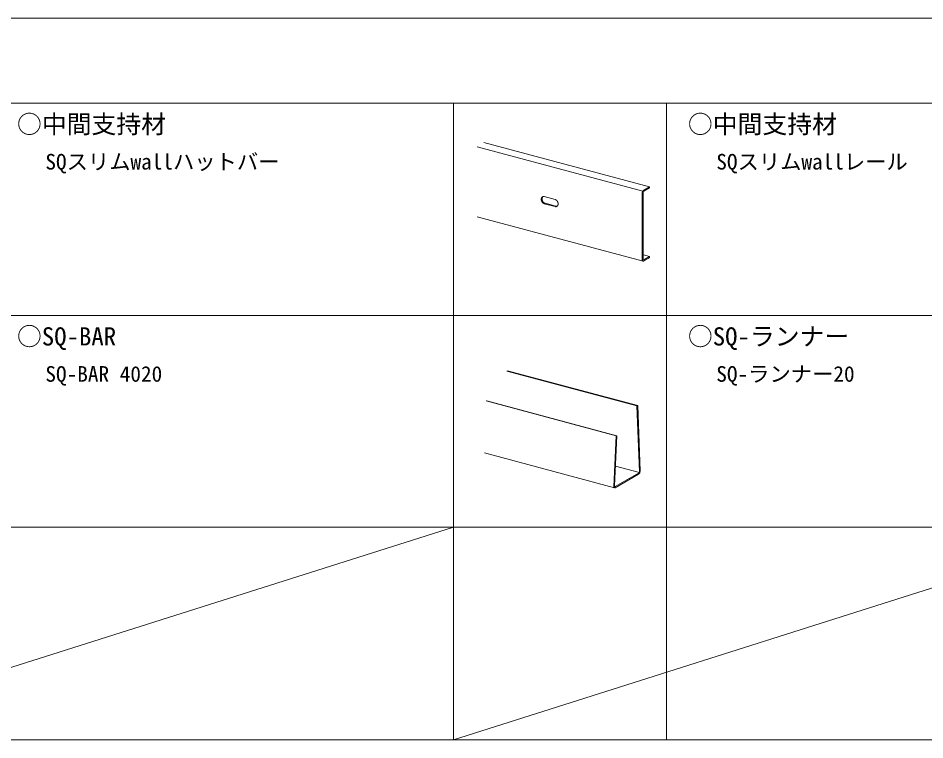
# Model space of a CAD drawing. Units: millimetres, scale not verified, with parts at other scales. Extents: x -1560 to 1560, y -1077 to 1060.
# Drawn here: x -1017 to -506, y 653 to 1060 of the extents above; entities that cross this region are included whole.
import ezdxf
from ezdxf.enums import TextEntityAlignment as Align

# ---------------------------------------------------------------- set-up
doc = ezdxf.new("R2010")
doc.units = ezdxf.units.MM
doc.header["$LTSCALE"] = 8
for name, color, linetype, lineweight in [('5-0_中心線', 7, 'Continuous', 18), ('5-1_吊り材', 7, 'Continuous', 18), ('B-0_中心線', 7, 'Continuous', 18), ('B-1_吊り材', 7, 'Continuous', 18), ('B-2_野縁受け', 3, 'Continuous', 18), ('F-3_野縁', 3, 'Continuous', 18)]:
    doc.layers.add(name, color=color, linetype=linetype, lineweight=lineweight)
doc.layers.add('F-6_文字', color=7, linetype='Continuous')
doc.styles.add('ＭＳ ゴシック', font='')
doc.styles.get('ＭＳ ゴシック').set_extended_font_data('MS Gothic')

msp = doc.modelspace()

# ---------------------------------------------------------------- linework, layer by layer
at = {"layer": '5-0_中心線'}
for centre, radius, start, end in [((-663.679, 961.298), 2.036, 176.72322, 178.33279), ((-663.772, 961.3), 1.943, 178.33223, 179.9931), ((-663.589, 961.292), 2.126, 175.1597, 176.72374), ((-663.505, 961.285), 2.211, 173.63628, 175.16019), ((-663.427, 961.277), 2.289, 172.14795, 173.63673), ((-663.356, 961.267), 2.361, 170.68994, 172.14838), ((-663.292, 961.256), 2.425, 169.25781, 170.69035), ((-663.237, 961.246), 2.481, 167.84729, 169.25819), ((-663.191, 961.236), 2.528, 166.4543, 167.84766), ((-663.155, 961.227), 2.566, 165.07495, 166.45467), ((-663.128, 961.22), 2.594, 163.70541, 165.0753), ((-663.111, 961.215), 2.611, 162.342, 163.70576), ((-663.105, 961.213), 2.618, 160.981, 162.34233), ((-663.108, 961.214), 2.615, 159.61879, 160.98134), ((-663.121, 961.219), 2.6, 158.25172, 159.61914), ((-663.144, 961.228), 2.576, 156.87608, 158.25208), ((-663.175, 961.242), 2.542, 155.48811, 156.87645), ((-663.215, 961.26), 2.498, 154.08392, 155.48848), ((-663.263, 961.283), 2.445, 152.6595, 154.0843), ((-663.317, 961.311), 2.384, 151.21066, 152.6599), ((-663.378, 961.345), 2.314, 149.73302, 151.21109), ((-663.444, 961.383), 2.238, 148.22192, 149.73347), ((-663.515, 961.427), 2.155, 146.67244, 148.2224), ((-663.588, 961.475), 2.067, 145.07932, 146.67296), ((-663.664, 961.528), 1.975, 143.43692, 145.07986), ((-664.265, 961.549), 1.018, 176.72322, 178.33279), ((-664.311, 961.55), 0.971, 178.33223, 179.9931), ((-664.22, 961.546), 1.063, 175.1597, 176.72374), ((-664.178, 961.542), 1.105, 173.63628, 175.16019), ((-664.139, 961.538), 1.145, 172.14795, 173.63673), ((-664.103, 961.533), 1.181, 170.68994, 172.14838), ((-664.071, 961.528), 1.213, 169.25781, 170.69035), ((-664.044, 961.523), 1.241, 167.84729, 169.25819), ((-664.021, 961.518), 1.264, 166.4543, 167.84766), ((-663.741, 961.585), 1.879, 141.73921, 143.43752), ((-664.003, 961.513), 1.283, 165.07495, 166.45467), ((-663.989, 961.51), 1.297, 163.70541, 165.0753), ((-663.981, 961.507), 1.306, 162.342, 163.70576), ((-663.978, 961.506), 1.309, 160.981, 162.34233), ((-663.818, 961.646), 1.781, 139.97966, 141.73984), ((-663.979, 961.507), 1.307, 159.61879, 160.98134), ((-663.986, 961.509), 1.3, 158.25172, 159.61914), ((-663.997, 961.514), 1.288, 156.87608, 158.25208), ((-664.013, 961.521), 1.271, 155.48811, 156.87645), ((-663.894, 961.71), 1.681, 138.15128, 139.98035), ((-664.033, 961.53), 1.249, 154.08392, 155.48848), ((-664.057, 961.541), 1.222, 152.6595, 154.0843), ((-663.969, 961.777), 1.581, 136.24648, 138.15201), ((-664.084, 961.556), 1.192, 151.21066, 152.6599), ((-664.114, 961.572), 1.157, 149.73302, 151.21109), ((-664.147, 961.592), 1.119, 148.22192, 149.73347), ((-664.041, 961.846), 1.481, 134.25716, 136.24727), ((-664.183, 961.613), 1.077, 146.67244, 148.2224), ((-664.219, 961.637), 1.034, 145.07932, 146.67296), ((-664.109, 961.916), 1.383, 132.17459, 134.25801), ((-664.257, 961.664), 0.987, 143.43692, 145.07986), ((-664.296, 961.692), 0.939, 141.73921, 143.43752), ((-664.174, 961.988), 1.287, 129.98946, 132.17549), ((-664.334, 961.723), 0.89, 139.97966, 141.73984), ((-664.372, 961.755), 0.841, 138.15128, 139.98035), ((-664.234, 962.059), 1.193, 127.69185, 129.9904), ((-664.41, 961.788), 0.79, 136.24648, 138.15201), ((-664.446, 961.823), 0.741, 134.25716, 136.24727), ((-664.289, 962.13), 1.104, 125.27142, 127.69284), ((-664.48, 961.858), 0.691, 132.17459, 134.25801), ((-664.512, 961.894), 0.643, 129.98946, 132.17549), ((-664.338, 962.2), 1.018, 122.71741, 125.27245), ((-664.542, 961.929), 0.597, 127.69185, 129.9904), ((-664.57, 961.965), 0.552, 125.27142, 127.69284), ((-664.381, 962.268), 0.938, 120.01891, 122.71843), ((-664.594, 962), 0.509, 122.71741, 125.27245), ((-664.616, 962.034), 0.469, 120.01891, 122.71843), ((-663.869, 923.86), 1.846, 179.99251, 181.71088), ((-663.968, 923.857), 1.747, 181.71022, 183.49277), ((-664.068, 923.851), 1.647, 183.49207, 185.34599), ((-664.167, 923.842), 1.547, 185.34523, 187.27827), ((-664.266, 923.829), 1.448, 187.27747, 189.29796), ((-664.362, 923.813), 1.35, 189.2971, 191.41397), ((-664.456, 923.794), 1.255, 191.41306, 193.6358), ((-664.545, 923.773), 1.163, 193.63484, 195.97354), ((-664.63, 923.748), 1.074, 195.97255, 198.4377), ((-664.71, 923.722), 0.991, 198.43668, 201.03911), ((-664.783, 923.694), 0.912, 201.03809, 203.78867), ((-664.851, 923.664), 0.838, 203.78769, 206.69702), ((-664.911, 923.633), 0.77, 206.69615, 209.77411), ((-664.965, 923.603), 0.708, 209.77339, 213.02846), ((-665.012, 923.572), 0.652, 213.028, 216.46654), ((-665.052, 923.542), 0.603, 216.4664, 220.09169), ((-665.085, 923.514), 0.559, 220.092, 223.90321), ((-665.112, 923.489), 0.522, 223.90404, 227.89517), ((-665.133, 923.465), 0.49, 227.89662, 232.05559), ((-665.149, 923.445), 0.465, 232.05768, 236.36568), ((-665.159, 923.429), 0.446, 236.36839, 240.79971), ((-665.166, 923.418), 0.432, 240.80298, 245.32556), ((-665.169, 923.411), 0.425, 245.32924, 249.9059), ((-665.17, 923.409), 0.423, 249.90976, 254.50012), ((-664.36, 924.11), 0.923, 179.99251, 181.71088), ((-665.169, 923.413), 0.427, 254.50395, 259.06682), ((-664.409, 924.108), 0.874, 181.71022, 183.49277), ((-664.459, 924.105), 0.824, 183.49207, 185.34599), ((-664.509, 924.101), 0.774, 185.34523, 187.27827), ((-664.558, 924.094), 0.724, 187.27747, 189.29796), ((-664.606, 924.087), 0.675, 189.2971, 191.41397), ((-664.653, 924.077), 0.627, 191.41306, 193.6358), ((-664.698, 924.066), 0.581, 193.63484, 195.97354), ((-664.74, 924.054), 0.537, 195.97255, 198.4377), ((-664.78, 924.041), 0.495, 198.43668, 201.03911), ((-665.167, 923.422), 0.436, 259.07037, 263.56618), ((-664.817, 924.027), 0.456, 201.03809, 203.78867), ((-664.851, 924.012), 0.419, 203.78769, 206.69702), ((-664.881, 923.996), 0.385, 206.69615, 209.77411), ((-665.165, 923.437), 0.452, 263.56927, 267.96239), ((-664.908, 923.981), 0.354, 209.77339, 213.02846), ((-664.931, 923.966), 0.326, 213.028, 216.46654), ((-664.951, 923.951), 0.301, 216.4664, 220.09169), ((-664.968, 923.937), 0.28, 220.092, 223.90321), ((-665.165, 923.459), 0.473, 267.9649, 272.2253), ((-664.981, 923.924), 0.261, 223.90404, 227.89517), ((-664.992, 923.913), 0.245, 227.89662, 232.05559), ((-665.166, 923.486), 0.5, 272.22716, 276.33144), ((-665, 923.903), 0.233, 232.05768, 236.36568), ((-665.005, 923.895), 0.223, 236.36839, 240.79971), ((-665.008, 923.889), 0.216, 240.80298, 245.32556), ((-665.169, 923.519), 0.533, 276.33266, 280.2643), ((-665.01, 923.885), 0.212, 245.32924, 249.9059), ((-665.01, 923.884), 0.211, 249.90976, 254.50012), ((-665.176, 923.558), 0.573, 280.26494, 284.01401), ((-665.01, 923.886), 0.213, 254.50395, 259.06682), ((-665.009, 923.891), 0.218, 259.07037, 263.56618), ((-665.187, 923.602), 0.619, 284.01414, 287.57648), ((-665.008, 923.899), 0.226, 263.56927, 267.96239), ((-665.008, 923.909), 0.236, 267.9649, 272.2253), ((-665.203, 923.651), 0.67, 287.57623, 290.95251), ((-665.008, 923.923), 0.25, 272.22716, 276.33144), ((-665.01, 923.939), 0.267, 276.33266, 280.2643), ((-665.224, 923.706), 0.728, 290.95195, 294.14661), ((-665.013, 923.959), 0.286, 280.26494, 284.01401), ((-665.019, 923.981), 0.309, 284.01414, 287.57648), ((-665.027, 924.006), 0.335, 287.57623, 290.95251), ((-665.25, 923.764), 0.792, 294.14583, 297.16603), ((-665.037, 924.033), 0.364, 290.95195, 294.14661), ((-665.05, 924.062), 0.396, 294.14583, 297.16603), ((-665.282, 923.826), 0.862, 297.16512, 300.0199), ((-665.066, 924.093), 0.431, 297.16512, 300.0199)]:
    msp.add_arc(centre, radius, start, end, dxfattribs=at)
at = {"layer": '5-1_吊り材'}
for p, q in [((-665.382, 962.491), (-758.779, 987.517)), ((-661.662, 964.92), (-755.054, 989.945)), ((-665.715, 961.3), (-665.715, 923.86)), ((-665.283, 961.55), (-665.283, 924.11)), ((-664.851, 963.08), (-661.662, 964.92)), ((-664.851, 962.44), (-661.662, 964.28)), ((-661.662, 964.92), (-661.662, 964.28)), ((-720.889, 959.364), (-714.861, 957.749)), ((-720.889, 955.364), (-714.861, 953.749)), ((-720.457, 955.614), (-714.429, 953.999)), ((-665.25, 922.993), (-758.673, 948.025)), ((-661.662, 925.56), (-665.085, 926.477)), ((-664.851, 923.72), (-661.662, 925.56)), ((-664.851, 923.08), (-661.662, 924.92)), ((-661.662, 925.56), (-661.662, 924.92))]:
    msp.add_line(p, q, dxfattribs=at)
for centre, radius, start, end in [((-720.362, 957.83), 2.265, 177.8098, 180.00568), ((-720.292, 957.83), 2.335, 180.00536, 182.15706), ((-720.434, 957.833), 2.194, 175.56671, 177.8101), ((-720.224, 957.833), 2.403, 182.15674, 184.26764), ((-720.506, 957.839), 2.121, 173.27281, 175.56702), ((-720.159, 957.838), 2.469, 184.26732, 186.34082), ((-720.578, 957.847), 2.049, 170.92494, 173.2731), ((-720.097, 957.845), 2.531, 186.34052, 188.37999), ((-720.65, 957.859), 1.976, 168.52007, 170.92522), ((-720.04, 957.853), 2.589, 188.37967, 190.3885), ((-720.72, 957.873), 1.905, 166.05537, 168.52031), ((-719.987, 957.863), 2.643, 190.3882, 192.36971), ((-720.788, 957.89), 1.835, 163.52834, 166.05559), ((-719.939, 957.873), 2.691, 192.3694, 194.32689), ((-720.853, 957.909), 1.767, 160.93678, 163.52852), ((-719.897, 957.884), 2.735, 194.3266, 196.26335), ((-720.915, 957.93), 1.701, 158.27895, 160.93692), ((-719.861, 957.894), 2.772, 196.26305, 198.18228), ((-719.832, 957.904), 2.804, 198.18199, 200.08691), ((-720.973, 957.954), 1.638, 155.55365, 158.27904), ((-721.027, 957.978), 1.579, 152.76028, 155.55367), ((-719.808, 957.913), 2.828, 200.08662, 201.98041), ((-721.077, 958.004), 1.523, 149.89905, 152.76024), ((-719.792, 957.919), 2.846, 201.9801, 203.86589), ((-721.122, 958.03), 1.471, 146.97089, 149.89891), ((-719.781, 957.924), 2.857, 203.8656, 205.74652), ((-721.162, 958.056), 1.424, 143.97774, 146.97066), ((-719.778, 957.925), 2.861, 205.74623, 207.6254), ((-721.197, 958.081), 1.381, 140.9225, 143.97742), ((-719.781, 957.924), 2.858, 207.62511, 209.50563), ((-721.226, 958.105), 1.342, 137.80911, 140.92207), ((-719.789, 957.919), 2.848, 209.50534, 211.39035), ((-721.251, 958.128), 1.309, 134.64264, 137.80859), ((-719.804, 957.91), 2.831, 211.39006, 213.28267), ((-719.93, 958.08), 2.265, 177.8098, 180.00568), ((-719.86, 958.08), 2.335, 180.00536, 182.15706), ((-719.792, 958.082), 2.403, 182.15674, 184.26764), ((-720.001, 958.083), 2.194, 175.56671, 177.8101), ((-720.074, 958.088), 2.121, 173.27281, 175.56702), ((-719.727, 958.087), 2.469, 184.26732, 186.34082), ((-720.146, 958.097), 2.049, 170.92494, 173.2731), ((-719.665, 958.094), 2.531, 186.34052, 188.37999), ((-719.824, 957.897), 2.807, 213.28236, 215.18573), ((-721.271, 958.148), 1.28, 131.42914, 134.64201), ((-719.608, 958.103), 2.589, 188.37967, 190.3885), ((-720.217, 958.108), 1.976, 168.52007, 170.92522), ((-720.287, 958.122), 1.905, 166.05537, 168.52031), ((-719.555, 958.112), 2.643, 190.3882, 192.36971), ((-720.355, 958.139), 1.835, 163.52834, 166.05559), ((-719.507, 958.123), 2.691, 192.3694, 194.32689), ((-721.287, 958.166), 1.257, 128.1757, 131.42844), ((-719.849, 957.879), 2.776, 215.18544, 217.10271), ((-720.421, 958.159), 1.767, 160.93678, 163.52852), ((-719.465, 958.133), 2.735, 194.3266, 196.26335), ((-720.483, 958.18), 1.701, 158.27895, 160.93692), ((-719.429, 958.144), 2.772, 196.26305, 198.18228), ((-721.298, 958.18), 1.238, 124.89032, 128.17493), ((-720.541, 958.203), 1.638, 155.55365, 158.27904), ((-719.399, 958.154), 2.804, 198.18199, 200.08691), ((-719.878, 957.857), 2.74, 217.10242, 219.0368), ((-720.595, 958.228), 1.579, 152.76028, 155.55367), ((-719.376, 958.162), 2.828, 200.08662, 201.98041), ((-721.306, 958.191), 1.225, 121.58173, 124.88948), ((-719.911, 957.83), 2.697, 219.0365, 220.99123), ((-720.645, 958.253), 1.523, 149.89905, 152.76024), ((-719.359, 958.169), 2.846, 201.9801, 203.86589), ((-720.689, 958.279), 1.471, 146.97089, 149.89891), ((-719.349, 958.173), 2.857, 203.8656, 205.74652), ((-721.31, 958.197), 1.218, 118.2592, 121.58084), ((-719.948, 957.799), 2.649, 220.99092, 222.96924), ((-720.729, 958.305), 1.424, 143.97774, 146.97066), ((-719.346, 958.175), 2.861, 205.74623, 207.6254), ((-721.311, 958.199), 1.215, 114.9324, 118.25829), ((-719.987, 957.762), 2.596, 222.96893, 224.97417), ((-720.764, 958.331), 1.381, 140.9225, 143.97742), ((-719.348, 958.174), 2.858, 207.62511, 209.50563), ((-720.794, 958.355), 1.342, 137.80911, 140.92207), ((-719.357, 958.169), 2.848, 209.50534, 211.39035), ((-721.309, 958.196), 1.218, 111.61107, 114.93149), ((-720.027, 957.722), 2.538, 224.97385, 227.00931), ((-720.819, 958.377), 1.309, 134.64264, 137.80859), ((-719.372, 958.16), 2.831, 211.39006, 213.28267), ((-721.306, 958.189), 1.227, 108.30482, 111.61018), ((-720.069, 957.677), 2.477, 227.009, 229.07806), ((-719.392, 958.146), 2.807, 213.28236, 215.18573), ((-720.839, 958.398), 1.28, 131.66671, 134.64201), ((-721.302, 958.176), 1.24, 105.02292, 108.30399), ((-720.112, 957.628), 2.412, 229.07774, 231.18378), ((-719.417, 958.129), 2.776, 215.18544, 217.10271), ((-719.446, 958.107), 2.74, 217.10242, 219.0368), ((-721.297, 958.158), 1.259, 101.77397, 105.02214), ((-720.154, 957.575), 2.344, 231.18346, 233.32988), ((-719.479, 958.08), 2.697, 219.0365, 220.99123), ((-721.292, 958.134), 1.283, 98.5659, 101.77328), ((-720.196, 957.519), 2.274, 233.32956, 235.51973), ((-719.515, 958.048), 2.649, 220.99092, 222.96924), ((-721.288, 958.105), 1.312, 95.40565, 98.56529), ((-720.236, 957.46), 2.203, 235.51942, 237.7567), ((-719.554, 958.012), 2.596, 222.96893, 224.97417), ((-721.285, 958.071), 1.347, 92.29919, 95.40515), ((-720.275, 957.399), 2.13, 237.75639, 240.04405), ((-719.595, 957.971), 2.538, 224.97385, 227.00931), ((-721.283, 958.032), 1.386, 89.25142, 92.29878), ((-720.311, 957.336), 2.058, 240.04376, 242.38501), ((-719.637, 957.926), 2.477, 227.009, 229.07806), ((-721.284, 957.988), 1.429, 86.26616, 89.25111), ((-720.345, 957.271), 1.985, 242.38474, 244.78261), ((-719.68, 957.877), 2.412, 229.07774, 231.18378), ((-721.287, 957.94), 1.478, 83.34621, 86.26595), ((-719.722, 957.824), 2.344, 231.18346, 233.32988), ((-720.375, 957.207), 1.914, 244.78235, 247.23967), ((-719.764, 957.768), 2.274, 233.32956, 235.51973), ((-721.293, 957.888), 1.53, 80.49333, 83.34608), ((-720.403, 957.142), 1.843, 247.23944, 249.75877), ((-719.804, 957.709), 2.203, 235.51942, 237.7567), ((-721.302, 957.833), 1.586, 77.70842, 80.49329), ((-720.426, 957.078), 1.775, 249.75859, 252.34216), ((-719.843, 957.648), 2.13, 237.75639, 240.04405), ((-721.315, 957.774), 1.646, 74.99153, 77.70845), ((-720.446, 957.015), 1.709, 252.34203, 254.99162), ((-719.879, 957.585), 2.058, 240.04376, 242.38501), ((-719.913, 957.521), 1.985, 242.38474, 244.78261), ((-719.943, 957.456), 1.914, 244.78235, 247.23967), ((-719.97, 957.392), 1.843, 247.23944, 249.75877), ((-719.994, 957.327), 1.775, 249.75859, 252.34216), ((-720.014, 957.265), 1.709, 252.34203, 254.99162), ((-715.304, 956.098), 1.709, 72.34203, 74.99162), ((-715.324, 956.036), 1.775, 69.75859, 72.34216), ((-715.348, 955.971), 1.843, 67.23944, 69.75877), ((-715.375, 955.907), 1.914, 64.78235, 67.23967), ((-715.405, 955.842), 1.985, 62.38474, 64.78261), ((-715.439, 955.778), 2.058, 60.04376, 62.38501), ((-715.475, 955.715), 2.13, 57.75639, 60.04405), ((-715.514, 955.654), 2.203, 55.51942, 57.7567), ((-715.554, 955.595), 2.274, 53.32956, 55.51973), ((-715.596, 955.539), 2.344, 51.18346, 53.32988), ((-715.638, 955.486), 2.412, 49.07774, 51.18378), ((-715.681, 955.437), 2.477, 47.009, 49.07806), ((-715.723, 955.392), 2.538, 44.97385, 47.00931), ((-715.764, 955.351), 2.596, 42.96893, 44.97417), ((-715.802, 955.315), 2.649, 40.99092, 42.96924), ((-715.839, 955.283), 2.697, 39.0365, 40.99123), ((-715.872, 955.256), 2.74, 37.10242, 39.0368), ((-715.901, 955.234), 2.776, 35.18544, 37.10271), ((-715.926, 955.216), 2.807, 33.28236, 35.18573), ((-715.946, 955.203), 2.831, 31.39006, 33.28267), ((-715.961, 955.194), 2.848, 29.50534, 31.39035), ((-715.97, 955.189), 2.858, 27.62511, 29.50563), ((-715.972, 955.188), 2.861, 25.74623, 27.6254), ((-715.969, 955.19), 2.857, 23.8656, 25.74652), ((-715.959, 955.194), 2.846, 21.9801, 23.86589), ((-715.942, 955.201), 2.828, 20.08662, 21.98041), ((-715.919, 955.209), 2.804, 18.18199, 20.08691), ((-715.889, 955.219), 2.772, 16.26305, 18.18228), ((-715.853, 955.23), 2.735, 14.3266, 16.26335), ((-715.811, 955.24), 2.691, 12.3694, 14.32689), ((-715.763, 955.251), 2.643, 10.3882, 12.36971), ((-715.71, 955.26), 2.589, 8.37967, 10.3885), ((-715.653, 955.269), 2.531, 6.34052, 8.37999), ((-715.591, 955.276), 2.469, 4.26732, 6.34082), ((-715.526, 955.281), 2.403, 2.15674, 4.26764), ((-715.458, 955.283), 2.335, 0.00536, 2.15706), ((-714.435, 955.339), 1.646, 254.99153, 257.70845), ((-714.448, 955.281), 1.586, 257.70842, 260.49329), ((-714.457, 955.225), 1.53, 260.49333, 263.34608), ((-714.463, 955.173), 1.478, 263.34621, 266.26595), ((-714.466, 955.125), 1.429, 266.26616, 269.25111), ((-714.467, 955.081), 1.386, 269.25142, 272.29878), ((-714.003, 955.589), 1.646, 254.99153, 257.70845), ((-714.465, 955.042), 1.347, 272.29919, 275.40515), ((-714.016, 955.53), 1.586, 257.70842, 260.49329), ((-714.462, 955.008), 1.312, 275.40565, 278.56529), ((-714.025, 955.475), 1.53, 260.49333, 263.34608), ((-714.458, 954.979), 1.283, 278.5659, 281.77328), ((-714.031, 955.423), 1.478, 263.34621, 266.26595), ((-714.453, 954.956), 1.259, 281.77397, 285.02214), ((-714.034, 955.375), 1.429, 266.26616, 269.25111), ((-714.448, 954.938), 1.24, 285.02292, 288.30399), ((-714.444, 954.925), 1.227, 288.30482, 291.61018), ((-714.035, 955.331), 1.386, 269.25142, 272.29878), ((-714.441, 954.917), 1.218, 291.61107, 294.93149), ((-714.033, 955.292), 1.347, 272.29919, 275.40515), ((-714.44, 954.914), 1.215, 294.9324, 298.25829), ((-714.03, 955.258), 1.312, 275.40565, 278.56529), ((-714.441, 954.916), 1.218, 298.2592, 301.58084), ((-714.026, 955.229), 1.283, 278.5659, 281.77328), ((-714.445, 954.923), 1.225, 301.58173, 304.88948), ((-714.021, 955.205), 1.259, 281.77397, 285.02214), ((-714.452, 954.933), 1.238, 304.89032, 308.17493), ((-714.016, 955.187), 1.24, 285.02292, 288.30399), ((-714.463, 954.948), 1.257, 308.1757, 311.42844), ((-714.479, 954.965), 1.28, 311.42914, 314.64201), ((-714.499, 954.986), 1.309, 314.64264, 317.80859), ((-714.524, 955.008), 1.342, 317.80911, 320.92207), ((-714.554, 955.032), 1.381, 320.9225, 323.97742), ((-714.589, 955.058), 1.424, 323.97774, 326.97066), ((-714.629, 955.084), 1.471, 326.97089, 329.89891), ((-714.673, 955.11), 1.523, 329.89905, 332.76024), ((-714.723, 955.135), 1.579, 332.76028, 335.55367), ((-714.777, 955.16), 1.638, 335.55365, 338.27904), ((-714.835, 955.183), 1.701, 338.27895, 340.93692), ((-714.897, 955.204), 1.767, 340.93678, 343.52852), ((-714.963, 955.224), 1.835, 343.52834, 346.05559), ((-715.031, 955.241), 1.905, 346.05537, 348.52031), ((-715.101, 955.255), 1.976, 348.52007, 350.92522), ((-715.172, 955.266), 2.049, 350.92494, 353.2731), ((-715.244, 955.275), 2.121, 353.27281, 355.56702), ((-715.316, 955.28), 2.194, 355.56671, 357.8101), ((-715.388, 955.283), 2.265, 357.8098, 0.00568)]:
    msp.add_arc(centre, radius, start, end, dxfattribs=at)
at = {"layer": 'B-0_中心線'}
for centre, radius, start, end in [((-668.036, 803.27), 0.493, 296.45625, 303.54373), ((-667.899, 803.665), 0.246, 296.45625, 303.54373), ((-667.899, 803.665), 0.246, 296.45625, 303.54373), ((-669.031, 804.506), 2.078, 307.58517, 0.57799), ((-668.397, 804.283), 1.039, 307.58517, 0.57799), ((-668.397, 804.283), 1.039, 307.58517, 0.57799), ((-668.307, 804.309), 0.95, 359.02052, 359.02056), ((-668.307, 804.309), 0.95, 359.02052, 359.02056), ((-668.851, 804.56), 1.899, 359.02052, 359.02056), ((-680.261, 795.986), 1.454, 179.29407, 196.64667), ((-681.006, 795.788), 0.685, 198.62534, 226.37254), ((-681.177, 795.683), 0.493, 232.38202, 303.54373), ((-680.583, 796.229), 0.727, 179.29407, 196.64667), ((-680.955, 796.13), 0.343, 198.62534, 226.37254), ((-681.041, 796.077), 0.246, 232.38202, 303.54373), ((-681.539, 796.695), 1.039, 307.58517, 307.58521), ((-682.173, 796.919), 2.078, 307.58517, 307.58521)]:
    msp.add_arc(centre, radius, start, end, dxfattribs=at)
at = {"layer": 'B-1_吊り材'}
for p, q in [((-668.269, 841.567), (-668.674, 841.333)), ((-668.674, 841.333), (-667.358, 804.293)), ((-668.269, 841.567), (-666.953, 804.527)), ((-680.414, 824.555), (-681.716, 796.004)), ((-680.02, 824.537), (-681.31, 796.238)), ((-680.414, 824.555), (-680.02, 824.537)), ((-680.961, 795.239), (-667.763, 802.859)), ((-680.932, 795.857), (-667.763, 803.459))]:
    msp.add_line(p, q, dxfattribs=at)
at = {"layer": 'B-2_野縁受け'}
for p, q in [((-668.674, 841.333), (-741.964, 860.972)), ((-668.269, 841.567), (-741.559, 861.206)), ((-753.705, 844.193), (-680.414, 824.555)), ((-680.02, 824.537), (-753.311, 844.175)), ((-681.305, 795.206), (-754.596, 814.845)), ((-668.029, 803.986), (-680.801, 807.408))]:
    msp.add_line(p, q, dxfattribs=at)
at = {"layer": 'F-3_野縁'}
for p, q in [((-1560, 1060), (1560, 1060)), ((-1528, 1012), (-16, 1012)), ((-772, 1012), (-772, 653.098)), ((-1528, 892.366), (-16, 892.366)), ((-1528, 773.098), (-16, 773.098)), ((-1150, 653.098), (-772, 773.098)), ((-772, 653.098), (-394, 773.098)), ((-1528, 653.098), (-16, 653.098))]:
    msp.add_line(p, q, dxfattribs=at)
at = {"layer": 'F-3_野縁', "color": 4, "lineweight": 9}
msp.add_line((-652, 1012), (-652, 653.098), dxfattribs=at)

# ---------------------------------------------------------------- texts
at = {"layer": 'F-6_文字', "style": 'ＭＳ ゴシック'}
for s, height, p in [('○中間支持材', 10.26, (-1018, 992)), ('○中間支持材', 10.26, (-640, 992)), ('SQスリムwallハットバー', 8.798, (-1002, 972)), ('SQスリムwallレール', 8.798, (-624, 972)), ('○SQ-BAR', 10.26, (-1018, 872.366)), ('○SQ-ランナー', 10.26, (-640, 872.366)), ('SQ-BAR 4020', 8.798, (-1002, 852.366)), ('SQ-ランナー20', 8.798, (-624, 852.366))]:
    msp.add_text(s, height=height, dxfattribs=at).set_placement(p, align=Align.BOTTOM_LEFT)

doc.saveas('drawing.dxf')
